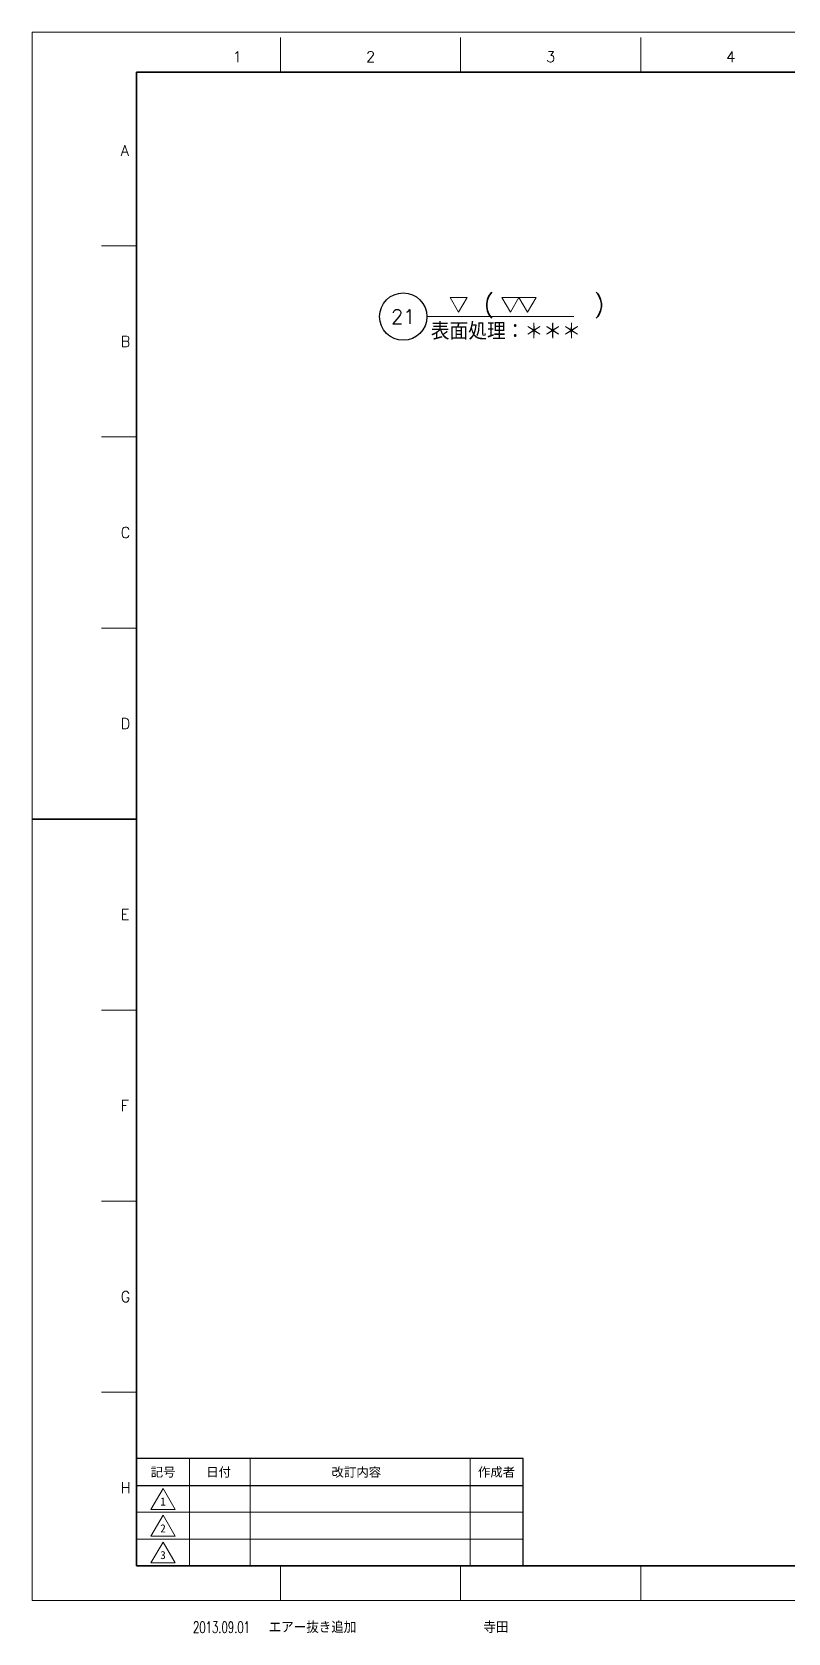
# Model space of a CAD drawing. Header units: millimetres. Extents: x 0 to 1764, y -26 to 1242.
# Drawn here: x 0 to 598, y -26 to 1242 of the extents above; entities that cross this region are included whole.
import ezdxf
from ezdxf import colors
from ezdxf.entities.mleader import LeaderData, LeaderLine
from ezdxf.enums import TextEntityAlignment as Align
from ezdxf.math import Vec2, Vec3

# ---------------------------------------------------------------- set-up
doc = ezdxf.new("R2010")
doc.units = ezdxf.units.MM
doc.header["$LTSCALE"] = 1.2
for name, color, linetype, lineweight in [('07_TEXT', 3, 'Continuous', 13), ('08_DIM', 3, 'Continuous', 13), ('90_FRAME', 5, 'Continuous', 35)]:
    doc.layers.add(name, color=color, linetype=linetype, lineweight=lineweight)
doc.layers.add('91_BLANK', color=5, linetype='Continuous', lineweight=0, plot=False)
doc.styles.add('KSS_TXT', font='txt.shx', dxfattribs={"bigfont": 'extfont2.shx'})
doc.styles.add('MS_G', font='MS Gothic.ttf')
doc.styles.get("Standard").update_dxf_attribs({"font": 'txt.shx', "bigfont": 'extfont2.shx'})
doc.styles.add('表題用', font='MS PGothic.ttf')

# ---------------------------------------------------------------- blocks, each defined once
blk = doc.blocks.new('AM_BALLOON1')
at = {"transparency": 16777216}
blk.add_circle((0, 0), 5, dxfattribs=at)
blk.add_attdef('B_NUMBER', text='', height=3, dxfattribs=at).set_placement((0, 0), align=Align.MIDDLE_CENTER)
blk = doc.blocks.new('_OPEN')
at = {"color": 0, "linetype": 'ByBlock'}
for p, q in [((-1, 0.17), (0, 0)), ((0, 0), (-1, -0.17)), ((0, 0), (-1, 0))]:
    blk.add_line(p, q, dxfattribs=at)
blk = doc.blocks.new('p1ba01')
for p, q in [((0, 0), (-1.5, 2.6)), ((-1.5, 2.6), (1.5, 2.6)), ((1.5, 2.6), (0, 0))]:
    blk.add_line(p, q)
blk = doc.blocks.new('p1ba02')
for p, q in [((-1.5, 2.6), (1.5, 2.6)), ((0, 0), (-1.5, 2.6)), ((1.5, 2.6), (0, 0)), ((3, 0), (1.5, 2.6)), ((1.5, 2.6), (4.5, 2.6)), ((4.5, 2.6), (3, 0))]:
    blk.add_line(p, q)

msp = doc.modelspace()

# ---------------------------------------------------------------- linework, layer by layer
at = {"layer": '08_DIM'}
msp.add_line((312.659, 1016.326), (428.978, 1016.326), dxfattribs=at)
at = {"layer": '90_FRAME', "color": 4, "lineweight": 13}
for p, q in [((196.76, 1209.75), (196.76, 1237.359)), ((339.328, 1209.75), (339.328, 1237.359)), ((481.896, 1209.75), (481.896, 1237.359)), ((82.742, 1072.29), (55.133, 1072.29)), ((82.742, 921.066), (55.133, 921.066)), ((82.742, 769.842), (55.133, 769.842)), ((82.742, 467.394), (55.133, 467.394)), ((82.742, 316.17), (55.133, 316.17)), ((82.742, 164.946), (55.133, 164.946)), ((196.76, 0), (196.76, 27.485)), ((339.328, 0), (339.328, 27.485)), ((481.896, 0), (481.896, 27.485))]:
    msp.add_line(p, q, dxfattribs=at)
at = {"layer": '90_FRAME'}
msp.add_line((0, 618.618), (82.742, 618.618), dxfattribs=at)
at = {"layer": '90_FRAME', "color": 0, "lineweight": 13}
for p, q in [((124.742, 27.485), (124.742, 112.343)), ((172.742, 27.485), (172.742, 112.343)), ((346.742, 27.485), (346.742, 112.343)), ((82.742, 69.914), (388.742, 69.914)), ((82.742, 48.7), (388.742, 48.7))]:
    msp.add_line(p, q, dxfattribs=at)
at = {"layer": '90_FRAME', "color": 0, "lineweight": 25}
msp.add_line((82.742, 91.128), (388.742, 91.128), dxfattribs=at)
at = {"layer": '90_FRAME'}
msp.add_lwpolyline([(82.742, 27.485), (1736.459, 27.485), (1736.459, 1209.75), (82.742, 1209.75)], close=True, dxfattribs=at)
at = {"layer": '90_FRAME', "color": 0, "lineweight": 25}
msp.add_lwpolyline([(82.742, 27.485), (388.742, 27.485), (388.742, 112.343), (82.742, 112.343)], close=True, dxfattribs=at)
at = {"layer": '90_FRAME', "color": 0, "lineweight": 13}
for points in [[(94.195, 72.167), (103.742, 88.702), (113.288, 72.167), (94.195, 72.167)], [(94.195, 50.953), (103.742, 67.488), (113.288, 50.953), (94.195, 50.953)], [(94.195, 29.739), (103.742, 46.274), (113.288, 29.739), (94.195, 29.739)]]:
    msp.add_lwpolyline(points, dxfattribs=at)
at = {"layer": '91_BLANK'}
msp.add_lwpolyline([(0, 0), (1764.068, 0), (1764.068, 1241.619), (0, 1241.619)], close=True, dxfattribs=at)

# ---------------------------------------------------------------- block references
at = {"layer": '08_DIM', "xscale": 4.5, "yscale": 4.5, "zscale": 4.5}
for name, p in [('p1ba01', (337.718, 1019.902)), ('p1ba02', (378.742, 1019.902))]:
    msp.add_blockref(name, p, dxfattribs=at)

# ---------------------------------------------------------------- texts
at = {"layer": '07_TEXT', "style": 'KSS_TXT'}
msp.add_text('(      )', height=13.5, dxfattribs=at).set_placement((357.677, 1019.564))
at = {"layer": '07_TEXT', "insert": (315.666, 1011.521), "char_height": 13.5, "attachment_point": 1, "style": 'KSS_TXT'}
msp.add_mtext('表面処理：＊＊＊', dxfattribs=at)
at = {"layer": '90_FRAME', "color": 0, "lineweight": 13, "style": 'KSS_TXT'}
for s, p in [('1', (162.682, 1215.249)), ('2', (268.044, 1215.249)), ('3', (410.612, 1215.249)), ('4', (553.18, 1215.249))]:
    msp.add_text(s, height=8.52, dxfattribs=at).set_placement(p, align=Align.BOTTOM_CENTER)
for s, p in [('A', (70.199, 1147.902)), ('B', (70.199, 996.678)), ('C', (70.199, 845.454)), ('D', (70.199, 694.23)), ('E', (70.199, 543.006)), ('F', (70.199, 391.782)), ('G', (70.199, 240.558)), ('H', (70.199, 89.334))]:
    msp.add_text(s, height=8.52, dxfattribs=at).set_placement(p, align=Align.MIDDLE_LEFT)
at = {"layer": '90_FRAME', "color": 0, "style": '表題用'}
for s, p in [('記号', (103.742, 101.735)), ('日付', (147.711, 101.735)), ('作成者', (367.742, 101.735))]:
    msp.add_text(s, height=7.2, dxfattribs=at).set_placement(p, align=Align.MIDDLE_CENTER)
msp.add_text('改訂内容', height=7.2, dxfattribs=at).set_placement((256.742, 101.735), align=Align.MIDDLE)
at = {"layer": '90_FRAME', "color": 0, "lineweight": 13, "style": 'MS_G'}
for s, p in [('1', (103.742, 78.4)), ('2', (103.742, 57.185)), ('3', (103.742, 35.971))]:
    msp.add_text(s, height=6.364, dxfattribs=at).set_placement(p, align=Align.MIDDLE)
at = {"layer": '90_FRAME', "color": 3, "lineweight": 13, "width": 0.65}
msp.add_text('2013.09.01', height=9, dxfattribs=at).set_placement((127.43, -25.626))
at = {"layer": '90_FRAME', "color": 3, "lineweight": 13}
for s, p in [('エアー抜き追加', (187.405, -25.626)), ('寺田', (357.315, -25.626))]:
    msp.add_text(s, height=9, dxfattribs=at).set_placement(p)

# ---------------------------------------------------------------- leaders
at = {"layer": '08_DIM'}
ml = msp.add_multileader_block('Standard', dxfattribs=at)
ml.set_content('AM_BALLOON1', color=256, scale=3.75)
ml.set_attribute('B_NUMBER', '21', width=0)
ml.set_leader_properties(color=256, linetype='ByLayer', lineweight=-1)
ml.set_arrow_properties(name='OPEN')
ml.build(insert=Vec2(0, 0))
ml.multileader.update_dxf_attribs({"leader_type": 0, "has_dogleg": 0, "text_right_attachment_type": 6, "dogleg_length": 0, "arrow_head_size": 7.5, "scale": 2.5, "block_connection_type": 1})
ctx = ml.context
ctx.base_point, ctx.scale, ctx.char_height, ctx.arrow_head_size, ctx.landing_gap_size, ctx.plane_origin = Vec3(293.887, 1016.341), 2.5, 15, 7.5, 7.5, Vec3(293.887, 1016.341)
ctx.right_attachment, ctx.attachment_type = 6, 1
notes = []
notes.append((ctx, [(0, (0, 0, 0), (0, 0), (1, 0), 1, [])]))
ctx.block.insert = Vec3(293.887, 1016.341)
for ctx, leaders in notes:
    for number, flags, end, landing, length, lines in leaders:
        leader = LeaderData()
        leader.index, (leader.has_last_leader_line, leader.has_dogleg_vector, leader.attachment_direction) = number, flags
        leader.last_leader_point, leader.dogleg_vector, leader.dogleg_length = Vec3(end), Vec3(landing), length
        for number, points, colour, breaks in lines:
            line = LeaderLine()
            line.index, line.vertices, line.color, line.breaks = number, Vec3.list(points), colors.encode_raw_color(colour), breaks
            leader.lines.append(line)
        ctx.leaders.append(leader)

doc.saveas('drawing.dxf')
